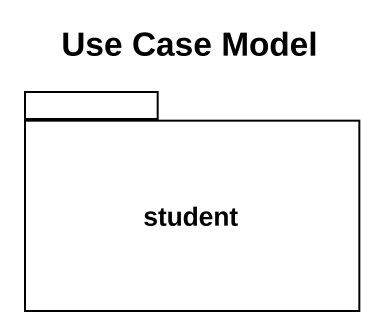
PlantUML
@startuml
title Use Case Model
package student {
}
@enduml
